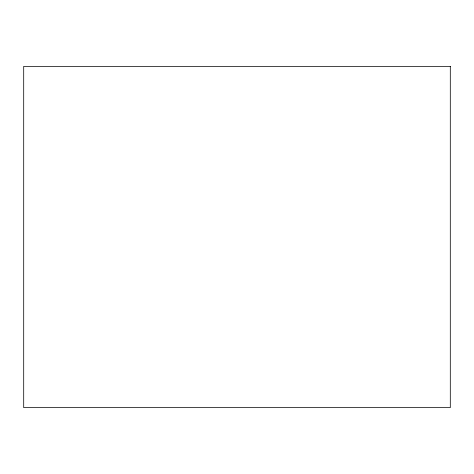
<?xml version="1.0" encoding="UTF-8"?>
<svg xmlns="http://www.w3.org/2000/svg" width="474" height="474" viewBox="0 0 474 474"><rect width="100%" height="100%" fill="white"/><g stroke="black" fill="none" stroke-linecap="round" stroke-linejoin="round"><path stroke-width="0.71" d="M450.3 66.36L23.7 66.36L23.7 407.64L450.3 407.64L450.3 66.36"/></g></svg>
